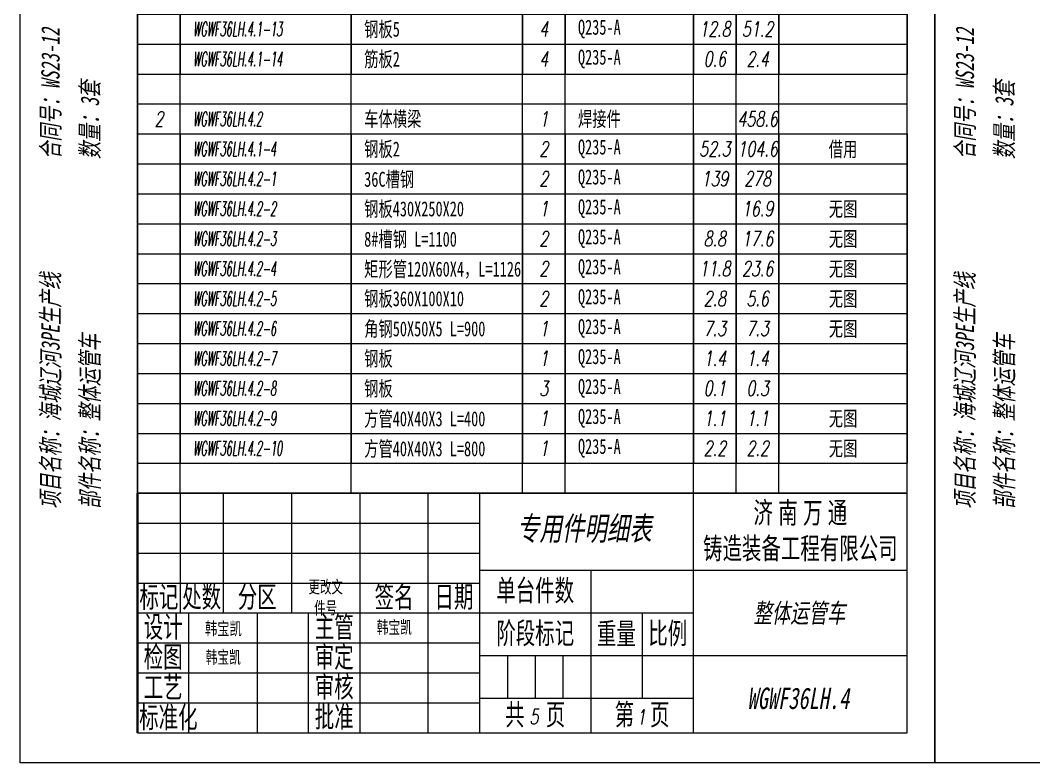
# Model space of a CAD drawing. Header units: millimetres. Extents: x 1029685 to 2160558, y -612394 to -232818.
# Drawn here: x 1029685 to 1033003, y -237051 to -234622 of the extents above; entities that cross this region are included whole.
import ezdxf
from ezdxf.enums import TextEntityAlignment as Align

# ---------------------------------------------------------------- set-up
doc = ezdxf.new("R2010")
doc.units = ezdxf.units.MM
doc.header["$LTSCALE"] = 5
doc.layers.add('$TD_AUDIT_GENERATED_(71C17)', color=7, linetype='Continuous', lineweight=40)
doc.layers.add('$TD_AUDIT_GENERATED_(71C18)', color=4, linetype='Continuous')
doc.layers.add('$TD_AUDIT_GENERATED_(71C19)', color=3, linetype='Continuous')
doc.styles.add('$TD_AUDIT_GENERATED_(68)', font='', dxfattribs={"width": 0.667})
doc.styles.add('$TD_AUDIT_GENERATED_(71C1D)', font='italic.shx', dxfattribs={"width": 0.7})
doc.styles.add('$TD_AUDIT_GENERATED_(71C1E)', font='', dxfattribs={"width": 0.7, "oblique": 10})
doc.styles.get('$TD_AUDIT_GENERATED_(68)').set_extended_font_data('FangSong_GB2312')
doc.styles.get('$TD_AUDIT_GENERATED_(71C1E)').set_extended_font_data('SimSun')

# ---------------------------------------------------------------- blocks, each defined once
blk = doc.blocks.new('$TD_AUDIT_GENERATED_(71B81)')
at = {"layer": '$TD_AUDIT_GENERATED_(71C17)'}
blk.add_line((-180, 56), (-180, 0), dxfattribs=at)
at = {"layer": '$TD_AUDIT_GENERATED_(71C18)'}
for p, q in [((0, 56), (-180, 56)), ((-170, 56), (-170, 28)), ((-160, 56), (-160, 28)), ((-144, 56), (-144, 28)), ((-128, 56), (-128, 0)), ((-112, 0), (-112, 56)), ((-100, 56), (-100, 0)), ((-50, 0), (-50, 56)), ((-180, 49), (-100, 49)), ((-180, 42), (-100, 42)), ((-100, 38), (0, 38)), ((-74, 38), (-74, 0)), ((-180, 35), (-100, 35)), ((-180, 28), (-50, 28)), ((-168, 0), (-168, 28)), ((-152, 28), (-152, 0)), ((-140, 0), (-140, 28)), ((-62, 28), (-62, 8)), ((-180, 21), (-100, 21)), ((0, 18), (-100, 18)), ((-93.5, 18), (-93.5, 8)), ((-87, 18), (-87, 8)), ((-80.5, 18), (-80.5, 8)), ((-180, 14), (-100, 14)), ((-50, 8), (-100, 8)), ((-50, 0), (-50, 9)), ((-180, 7), (-100, 7))]:
    blk.add_line(p, q, dxfattribs=at)
at = {"layer": '$TD_AUDIT_GENERATED_(71C18)', "attachment_point": 5, "style": '$TD_AUDIT_GENERATED_(68)'}
for s, insert, char_height, width in [('\\M+5BCC3{\\f\uffbfﾬￌﾣﾤ_GB2312|b0|i0|c134|p49; }\\M+5C4CF{\\f\uffbfﾬￌﾣﾤ_GB2312|b0|i0|c134|p49; }\\M+5CDF2{\\f\uffbfﾬￌﾣﾤ_GB2312|b0|i0|c134|p49; }\\M+5CDA8{\\f\uffbfﾬￌﾣﾤ_GB2312|b0|i0|c134|p49;\\P}\\M+5D6FD\\M+5D4EC\\M+5D7B0\\M+5B1B8\\M+5B9A4\\M+5B3CC\\M+5D3D0\\M+5CFDE\\M+5B9AB\\M+5CBBE', (-25, 47), 5, 50), ('{\\fSimSun|b0|i0|c134|p2;\\M+5B8FC\\M+5B8C4\\M+5CEC4\\M+5BCFE\\M+5BAC5}', (-136, 31.5), 2.9493, 10), ('{\\f\uffbfﾬￌﾣﾤ_GB2312|b0|i0|c134|p49;\\M+5B5A5\\M+5CCA8\\M+5BCFE\\M+5CAFD}', (-87, 33), 5, 26), ('{\\f\uffbfﾬￌﾣﾤ_GB2312|b0|i0|c134|p49;\\M+5B1EA\\M+5BCC7}', (-175, 31.5), 5, 10), ('{\\f\uffbfﾬￌﾣﾤ_GB2312|b0|i0|c134|p49;\\M+5B4A6\\M+5CAFD}', (-165, 31.5), 5, 10), ('{\\f\uffbfﾬￌﾣﾤ_GB2312|b0|i0|c134|p49;\\M+5B7D6\\M+5C7F8}', (-152, 31.5), 5, 10), ('{\\f\uffbfﾬￌﾣﾤ_GB2312|b0|i0|c134|p49;\\M+5C7A9\\M+5C3FB}', (-120, 31.5), 5, 10), ('{\\f\uffbfﾬￌﾣﾤ_GB2312|b0|i0|c134|p49;\\M+5C8D5\\M+5C6DA}', (-106, 31.5), 5, 10), ('{\\f\uffbfﾬￌﾣﾤ_GB2312|b0|i0|c134|p49;\\M+5C9E8\\M+5BCC6}', (-174, 24.5), 5, 10), ('{\\f\uffbfﾬￌﾣﾤ_GB2312|b0|i0|c134|p49;\\M+5D6F7\\M+5B9DC}', (-134, 24.5), 5, 10), ('{\\fSimSun|b0|i0|c134|p2;\\M+5BAAB\\M+5B1A6\\M+5BFAD}', (-119.94, 24.5), 3, 10), ('{\\f\uffbfﾬￌﾣﾤ_GB2312|b0|i0|c134|p49;\\M+5BDD7\\M+5B6CE\\M+5B1EA\\M+5BCC7}', (-87, 23), 5, 26), ('{\\f\uffbfﾬￌﾣﾤ_GB2312|b0|i0|c134|p49;\\M+5D6D8\\M+5C1BF}', (-68, 23), 5, 12), ('{\\f\uffbfﾬￌﾣﾤ_GB2312|b0|i0|c134|p49;\\M+5B1C8\\M+5C0FD}', (-56, 23), 5, 12), ('{\\f\uffbfﾬￌﾣﾤ_GB2312|b0|i0|c134|p49;\\M+5BCEC\\M+5CDBC}', (-174, 17.5), 5, 10), ('{\\fSimSun|b0|i0|c134|p2;\\M+5BAAB\\M+5B1A6\\M+5BFAD}', (-159.94, 17.5), 3, 10), ('{\\f\uffbfﾬￌﾣﾤ_GB2312|b0|i0|c134|p49;\\M+5C9F3\\M+5B6A8}', (-134, 17.5), 5, 10), ('{\\f\uffbfﾬￌﾣﾤ_GB2312|b0|i0|c134|p49;\\M+5B9A4\\M+5D2D5}', (-174, 10.5), 5, 16), ('{\\f\uffbfﾬￌﾣﾤ_GB2312|b0|i0|c134|p49;\\M+5C9F3\\M+5BACB}', (-134, 10.5), 5, 10), ('{\\f\uffbfﾬￌﾣﾤ_GB2312|b0|i0|c134|p49;\\M+5B9B2    \\M+5D2B3}', (-87, 4), 5, 26), ('{\\f\uffbfﾬￌﾣﾤ_GB2312|b0|i0|c134|p49;\\M+5B5DA   \\M+5D2B3}', (-62, 4), 5, 24), ('\\M+5B1EA\\M+5D7BC\\M+5BBAF', (-172.79, 3.35), 5, 16.875), ('{\\f\uffbfﾬￌﾣﾤ_GB2312|b0|i0|c134|p49;\\M+5C5FA\\M+5D7BC}', (-134, 3.5), 5, 10)]:
    blk.add_mtext(s, dxfattribs=dict(at, insert=insert, char_height=char_height, width=width))
at = {"layer": '$TD_AUDIT_GENERATED_(71C18)', "style": '$TD_AUDIT_GENERATED_(68)', "width": 0.667, "flags": 8}
blk.add_attdef('材料', (-93.31, 44.19), '', height=5, dxfattribs=at)
for tag, p in [('Q', (-75.49, 47.76)), ('M', (-62, 32.74)), ('名称', (-25.19, 28)), ('姓名', (-159.93, 24.36)), ('DATA', (-146.06, 24.09)), ('姓名', (-159.93, 17.36)), ('DATA', (-146.06, 17.09)), ('KG', (-68.19, 13.73)), ('Y', (-55.74, 13.18)), ('姓名', (-119.93, 10.36)), ('DATA', (-106.06, 10.09)), ('N', (-25.47, 8.06)), ('姓名', (-119.93, 3.36)), ('DATA', (-106.06, 3.09)), ('Z', (-87.28, 3.77)), ('X', (-62.27, 3.67))]:
    blk.add_attdef(tag, text='', height=5, dxfattribs=at).set_placement(p, align=Align.MIDDLE_CENTER)
blk = doc.blocks.new('$TD_AUDIT_GENERATED_(78FD5)')
for p, q in [((0, 7), (180, 7)), ((0, 0), (0, 7)), ((10, 0), (10, 7)), ((50, 0), (50, 7)), ((90, 0), (90, 7)), ((100, 0), (100, 7)), ((130, 0), (130, 7)), ((140, 0), (140, 7)), ((150, 0), (150, 7)), ((180, 0), (180, 7)), ((0, 0), (180, 0))]:
    blk.add_line(p, q)
at = {"width": 0.7, "flags": 8}
for tag, style, p in [('1', '$TD_AUDIT_GENERATED_(71C1D)', (5, 3.5)), ('4', '$TD_AUDIT_GENERATED_(71C1D)', (95, 3.5)), ('6', '$TD_AUDIT_GENERATED_(71C1D)', (135, 3.5)), ('7', '$TD_AUDIT_GENERATED_(71C1D)', (145, 3.5)), ('8', '$TD_AUDIT_GENERATED_(71C1E)', (165, 3.5))]:
    blk.add_attdef(tag, text='', height=3.5, dxfattribs=dict(at, style=style)).set_placement(p, align=Align.MIDDLE_CENTER)
at = {"color": 141, "flags": 8}
for tag, style, width, p in [('2', '$TD_AUDIT_GENERATED_(71C1D)', 0.6, (13, 3.5)), ('3', '$TD_AUDIT_GENERATED_(71C1E)', 0.7, (53, 3.5)), ('5', '$TD_AUDIT_GENERATED_(71C1D)', 0.7, (103, 3.5))]:
    blk.add_attdef(tag, text='', height=3.5, dxfattribs=dict(at, style=style, width=width)).set_placement(p, align=Align.MIDDLE_LEFT)

msp = doc.modelspace()

# ---------------------------------------------------------------- linework, layer by layer
at = {"layer": '$TD_AUDIT_GENERATED_(71C18)'}
for points in [[(1032678.9, -237051.4), (1029685.1, -237051.4), (1029685.1, -232817.8), (1032678.9, -232817.8)], [(1035672.6, -237051.4), (1032678.9, -237051.4), (1032678.9, -232817.8), (1035672.6, -232817.8)], [(1030069, -236953.4), (1032589, -236953.4), (1032589, -232935.4), (1030069, -232935.4), (1030069, -236953.4)]]:
    msp.add_lwpolyline(points, close=True, dxfattribs=at)

# ---------------------------------------------------------------- block references
at = {"layer": '$TD_AUDIT_GENERATED_(71C18)', "xscale": 14, "yscale": 14, "zscale": 14}
for p in [(1030069, -234699.4), (1030069, -234797.4), (1030069, -234895.4), (1030069, -234993.4), (1030069, -235091.4), (1030069, -235189.4), (1030069, -235287.4), (1030069, -235385.4), (1030069, -235483.4), (1030069, -235581.4), (1030069, -235679.4), (1030069, -235777.4), (1030069, -235875.4), (1030069, -235973.4), (1030069, -236071.4), (1030069, -236169.4)]:
    msp.add_blockref('$TD_AUDIT_GENERATED_(78FD5)', p, dxfattribs=at)
at = {"layer": '$TD_AUDIT_GENERATED_(71C18)'}
ref = msp.add_blockref('$TD_AUDIT_GENERATED_(78FD5)', (1030069, -234601.4), dxfattribs=dict(at, xscale=-14, yscale=14, zscale=14, rotation=180))
ref.add_attrib('2', 'WGWF36LH.4.1-13', dxfattribs={"layer": '0', "color": 141, "height": 46.667, "style": '$TD_AUDIT_GENERATED_(71C1D)', "width": 0.5, "flags": 8}).set_placement((1030251, -234650.4), align=Align.MIDDLE_LEFT)
ref.add_attrib('3', '钢板5', dxfattribs={"layer": '0', "color": 141, "height": 49, "style": '$TD_AUDIT_GENERATED_(71C1E)', "width": 0.7, "flags": 8}).set_placement((1030811, -234650.7), align=Align.MIDDLE_LEFT)
ref.add_attrib('4', '4', dxfattribs={"layer": '0', "height": 49, "style": '$TD_AUDIT_GENERATED_(71C1D)', "width": 0.7, "flags": 8}).set_placement((1031399, -234650.4), align=Align.MIDDLE_CENTER)
ref.add_attrib('5', 'Q235-A', dxfattribs={"layer": '0', "color": 141, "height": 49, "style": '$TD_AUDIT_GENERATED_(71C1E)', "width": 0.7, "flags": 8}).set_placement((1031511, -234644.2), align=Align.MIDDLE_LEFT)
ref.add_attrib('6', '12.8', dxfattribs={"layer": '0', "height": 49, "style": '$TD_AUDIT_GENERATED_(71C1D)', "width": 0.7, "flags": 8}).set_placement((1031959, -234650.4), align=Align.MIDDLE_CENTER)
ref.add_attrib('7', '51.2', dxfattribs={"layer": '0', "height": 49, "style": '$TD_AUDIT_GENERATED_(71C1D)', "width": 0.7, "flags": 8}).set_placement((1032099, -234650.4), align=Align.MIDDLE_CENTER)
ref = msp.add_blockref('$TD_AUDIT_GENERATED_(78FD5)', (1030069, -234699.4), dxfattribs=dict(at, xscale=-14, yscale=14, zscale=14, rotation=180))
ref.add_attrib('2', 'WGWF36LH.4.1-14', dxfattribs={"layer": '0', "color": 141, "height": 46.667, "style": '$TD_AUDIT_GENERATED_(71C1D)', "width": 0.5, "flags": 8}).set_placement((1030251, -234748.4), align=Align.MIDDLE_LEFT)
ref.add_attrib('3', '筋板2', dxfattribs={"layer": '0', "color": 141, "height": 49, "style": '$TD_AUDIT_GENERATED_(71C1E)', "width": 0.7, "flags": 8}).set_placement((1030811, -234748.7), align=Align.MIDDLE_LEFT)
ref.add_attrib('4', '4', dxfattribs={"layer": '0', "height": 49, "style": '$TD_AUDIT_GENERATED_(71C1D)', "width": 0.7, "flags": 8}).set_placement((1031399, -234748.4), align=Align.MIDDLE_CENTER)
ref.add_attrib('5', 'Q235-A', dxfattribs={"layer": '0', "color": 141, "height": 49, "style": '$TD_AUDIT_GENERATED_(71C1E)', "width": 0.7, "flags": 8}).set_placement((1031511, -234742.2), align=Align.MIDDLE_LEFT)
ref.add_attrib('6', '0.6', dxfattribs={"layer": '0', "height": 49, "style": '$TD_AUDIT_GENERATED_(71C1D)', "width": 0.7, "flags": 8}).set_placement((1031959, -234748.4), align=Align.MIDDLE_CENTER)
ref.add_attrib('7', '2.4', dxfattribs={"layer": '0', "height": 49, "style": '$TD_AUDIT_GENERATED_(71C1D)', "width": 0.7, "flags": 8}).set_placement((1032099, -234748.4), align=Align.MIDDLE_CENTER)
ref = msp.add_blockref('$TD_AUDIT_GENERATED_(78FD5)', (1030069, -234993.4), dxfattribs=dict(at, xscale=14.00000000000001, yscale=14.00000000000001, zscale=14.00000000000001))
ref.add_attrib('1', '2', dxfattribs={"layer": '0', "height": 49, "style": '$TD_AUDIT_GENERATED_(71C1D)', "width": 0.7, "flags": 8}).set_placement((1030139, -234944.4), align=Align.MIDDLE_CENTER)
ref.add_attrib('2', 'WGWF36LH.4.2', dxfattribs={"layer": '0', "color": 141, "height": 46.667, "style": '$TD_AUDIT_GENERATED_(71C1D)', "width": 0.5, "flags": 8}).set_placement((1030251, -234944.4), align=Align.MIDDLE_LEFT)
ref.add_attrib('3', '车体横梁', dxfattribs={"layer": '0', "color": 141, "height": 49, "style": '$TD_AUDIT_GENERATED_(71C1E)', "width": 0.7, "flags": 8}).set_placement((1030811, -234944.4), align=Align.MIDDLE_LEFT)
ref.add_attrib('4', '1', dxfattribs={"layer": '0', "height": 49, "style": '$TD_AUDIT_GENERATED_(71C1D)', "width": 0.7, "flags": 8}).set_placement((1031399, -234944.4), align=Align.MIDDLE_CENTER)
ref.add_attrib('5', '焊接件', dxfattribs={"layer": '0', "color": 141, "height": 49, "style": '$TD_AUDIT_GENERATED_(71C1E)', "width": 0.7, "flags": 8}).set_placement((1031511, -234944.4), align=Align.MIDDLE_LEFT)
ref.add_attrib('7', '458.6', dxfattribs={"layer": '0', "height": 49, "style": '$TD_AUDIT_GENERATED_(71C1D)', "width": 0.7, "flags": 8}).set_placement((1032099, -234944.4), align=Align.MIDDLE_CENTER)
ref = msp.add_blockref('$TD_AUDIT_GENERATED_(78FD5)', (1030069, -234993.4), dxfattribs=dict(at, xscale=-14, yscale=14, zscale=14, rotation=180))
ref.add_attrib('2', 'WGWF36LH.4.1-4', dxfattribs={"layer": '0', "color": 141, "height": 46.667, "rotation": 0, "style": '$TD_AUDIT_GENERATED_(71C1D)', "width": 0.5, "flags": 8}).set_placement((1030251, -235042.4), align=Align.MIDDLE_LEFT)
ref.add_attrib('3', '钢板2', dxfattribs={"layer": '0', "color": 141, "height": 49, "rotation": 0, "style": '$TD_AUDIT_GENERATED_(71C1E)', "width": 0.7, "flags": 8}).set_placement((1030811, -235042.7), align=Align.MIDDLE_LEFT)
ref.add_attrib('4', '2', dxfattribs={"layer": '0', "height": 49, "rotation": 0, "style": '$TD_AUDIT_GENERATED_(71C1D)', "width": 0.7, "flags": 8}).set_placement((1031399, -235042.4), align=Align.MIDDLE_CENTER)
ref.add_attrib('5', 'Q235-A', dxfattribs={"layer": '0', "color": 141, "height": 49, "rotation": 0, "style": '$TD_AUDIT_GENERATED_(71C1E)', "width": 0.7, "flags": 8}).set_placement((1031511, -235036.2), align=Align.MIDDLE_LEFT)
ref.add_attrib('6', '52.3', dxfattribs={"layer": '0', "height": 49, "rotation": 0, "style": '$TD_AUDIT_GENERATED_(71C1D)', "width": 0.7, "flags": 8}).set_placement((1031959, -235042.4), align=Align.MIDDLE_CENTER)
ref.add_attrib('7', '104.6', dxfattribs={"layer": '0', "height": 49, "rotation": 0, "style": '$TD_AUDIT_GENERATED_(71C1D)', "width": 0.7, "flags": 8}).set_placement((1032099, -235042.4), align=Align.MIDDLE_CENTER)
ref.add_attrib('8', '借用', dxfattribs={"layer": '0', "height": 49, "rotation": 0, "style": '$TD_AUDIT_GENERATED_(71C1E)', "width": 0.7, "flags": 8}).set_placement((1032379, -235043.3), align=Align.MIDDLE_CENTER)
ref = msp.add_blockref('$TD_AUDIT_GENERATED_(78FD5)', (1030069, -235091.4), dxfattribs=dict(at, xscale=-14, yscale=14, zscale=14, rotation=180))
ref.add_attrib('2', 'WGWF36LH.4.2-1', dxfattribs={"layer": '0', "color": 141, "height": 46.667, "rotation": 0, "style": '$TD_AUDIT_GENERATED_(71C1D)', "width": 0.5, "flags": 8}).set_placement((1030251, -235140.4), align=Align.MIDDLE_LEFT)
ref.add_attrib('3', '36C槽钢', dxfattribs={"layer": '0', "color": 141, "height": 49, "rotation": 0, "style": '$TD_AUDIT_GENERATED_(71C1E)', "width": 0.7, "flags": 8}).set_placement((1030811, -235141.8), align=Align.MIDDLE_LEFT)
ref.add_attrib('4', '2', dxfattribs={"layer": '0', "height": 49, "rotation": 0, "style": '$TD_AUDIT_GENERATED_(71C1D)', "width": 0.7, "flags": 8}).set_placement((1031399, -235140.4), align=Align.MIDDLE_CENTER)
ref.add_attrib('5', 'Q235-A', dxfattribs={"layer": '0', "color": 141, "height": 49, "rotation": 0, "style": '$TD_AUDIT_GENERATED_(71C1E)', "width": 0.7, "flags": 8}).set_placement((1031511, -235134.2), align=Align.MIDDLE_LEFT)
ref.add_attrib('6', '139', dxfattribs={"layer": '0', "height": 49, "rotation": 0, "style": '$TD_AUDIT_GENERATED_(71C1D)', "width": 0.7, "flags": 8}).set_placement((1031959, -235140.4), align=Align.MIDDLE_CENTER)
ref.add_attrib('7', '278', dxfattribs={"layer": '0', "height": 49, "rotation": 0, "style": '$TD_AUDIT_GENERATED_(71C1D)', "width": 0.7, "flags": 8}).set_placement((1032099, -235140.4), align=Align.MIDDLE_CENTER)
ref = msp.add_blockref('$TD_AUDIT_GENERATED_(78FD5)', (1030069, -235189.4), dxfattribs=dict(at, xscale=-14, yscale=14, zscale=14, rotation=180))
ref.add_attrib('2', 'WGWF36LH.4.2-2', dxfattribs={"layer": '0', "color": 141, "height": 46.667, "rotation": 0, "style": '$TD_AUDIT_GENERATED_(71C1D)', "width": 0.5, "flags": 8}).set_placement((1030251, -235238.4), align=Align.MIDDLE_LEFT)
ref.add_attrib('3', '钢板430X250X20', dxfattribs={"layer": '0', "color": 141, "height": 49, "rotation": 0, "style": '$TD_AUDIT_GENERATED_(71C1E)', "width": 0.7, "flags": 8}).set_placement((1030811, -235238.7), align=Align.MIDDLE_LEFT)
ref.add_attrib('4', '1', dxfattribs={"layer": '0', "height": 49, "rotation": 0, "style": '$TD_AUDIT_GENERATED_(71C1D)', "width": 0.7, "flags": 8}).set_placement((1031399, -235238.4), align=Align.MIDDLE_CENTER)
ref.add_attrib('5', 'Q235-A', dxfattribs={"layer": '0', "color": 141, "height": 49, "rotation": 0, "style": '$TD_AUDIT_GENERATED_(71C1E)', "width": 0.7, "flags": 8}).set_placement((1031511, -235232.2), align=Align.MIDDLE_LEFT)
ref.add_attrib('7', '16.9', dxfattribs={"layer": '0', "height": 49, "rotation": 0, "style": '$TD_AUDIT_GENERATED_(71C1D)', "width": 0.7, "flags": 8}).set_placement((1032099, -235238.4), align=Align.MIDDLE_CENTER)
ref.add_attrib('8', '无图', dxfattribs={"layer": '0', "height": 49, "rotation": 0, "style": '$TD_AUDIT_GENERATED_(71C1E)', "width": 0.7, "flags": 8}).set_placement((1032379, -235239), align=Align.MIDDLE_CENTER)
ref = msp.add_blockref('$TD_AUDIT_GENERATED_(78FD5)', (1030069, -235287.4), dxfattribs=dict(at, xscale=-14, yscale=14, zscale=14, rotation=180))
ref.add_attrib('2', 'WGWF36LH.4.2-3', dxfattribs={"layer": '0', "color": 141, "height": 46.667, "rotation": 0, "style": '$TD_AUDIT_GENERATED_(71C1D)', "width": 0.5, "flags": 8}).set_placement((1030251, -235336.4), align=Align.MIDDLE_LEFT)
ref.add_attrib('3', '8#槽钢 L=1100', dxfattribs={"layer": '0', "color": 141, "height": 49, "rotation": 0, "style": '$TD_AUDIT_GENERATED_(71C1E)', "width": 0.7, "flags": 8}).set_placement((1030811, -235337.8), align=Align.MIDDLE_LEFT)
ref.add_attrib('4', '2', dxfattribs={"layer": '0', "height": 49, "rotation": 0, "style": '$TD_AUDIT_GENERATED_(71C1D)', "width": 0.7, "flags": 8}).set_placement((1031399, -235336.4), align=Align.MIDDLE_CENTER)
ref.add_attrib('5', 'Q235-A', dxfattribs={"layer": '0', "color": 141, "height": 49, "rotation": 0, "style": '$TD_AUDIT_GENERATED_(71C1E)', "width": 0.7, "flags": 8}).set_placement((1031511, -235330.2), align=Align.MIDDLE_LEFT)
ref.add_attrib('6', '8.8', dxfattribs={"layer": '0', "height": 49, "rotation": 0, "style": '$TD_AUDIT_GENERATED_(71C1D)', "width": 0.7, "flags": 8}).set_placement((1031959, -235336.4), align=Align.MIDDLE_CENTER)
ref.add_attrib('7', '17.6', dxfattribs={"layer": '0', "height": 49, "rotation": 0, "style": '$TD_AUDIT_GENERATED_(71C1D)', "width": 0.7, "flags": 8}).set_placement((1032099, -235336.4), align=Align.MIDDLE_CENTER)
ref.add_attrib('8', '无图', dxfattribs={"layer": '0', "height": 49, "rotation": 0, "style": '$TD_AUDIT_GENERATED_(71C1E)', "width": 0.7, "flags": 8}).set_placement((1032379, -235337), align=Align.MIDDLE_CENTER)
ref = msp.add_blockref('$TD_AUDIT_GENERATED_(78FD5)', (1030069, -235385.4), dxfattribs=dict(at, xscale=-14, yscale=14, zscale=14, rotation=180))
ref.add_attrib('2', 'WGWF36LH.4.2-4', dxfattribs={"layer": '0', "color": 141, "height": 46.667, "rotation": 0, "style": '$TD_AUDIT_GENERATED_(71C1D)', "width": 0.5, "flags": 8}).set_placement((1030251, -235434.4), align=Align.MIDDLE_LEFT)
ref.add_attrib('3', '矩形管120X60X4，L=1126', dxfattribs={"layer": '0', "color": 141, "height": 49, "rotation": 0, "style": '$TD_AUDIT_GENERATED_(71C1E)', "width": 0.7, "flags": 8}).set_placement((1030811, -235435.8), align=Align.MIDDLE_LEFT)
ref.add_attrib('4', '2', dxfattribs={"layer": '0', "height": 49, "rotation": 0, "style": '$TD_AUDIT_GENERATED_(71C1D)', "width": 0.7, "flags": 8}).set_placement((1031399, -235434.4), align=Align.MIDDLE_CENTER)
ref.add_attrib('5', 'Q235-A', dxfattribs={"layer": '0', "color": 141, "height": 49, "rotation": 0, "style": '$TD_AUDIT_GENERATED_(71C1E)', "width": 0.7, "flags": 8}).set_placement((1031511, -235428.2), align=Align.MIDDLE_LEFT)
ref.add_attrib('6', '11.8', dxfattribs={"layer": '0', "height": 49, "rotation": 0, "style": '$TD_AUDIT_GENERATED_(71C1D)', "width": 0.7, "flags": 8}).set_placement((1031959, -235434.4), align=Align.MIDDLE_CENTER)
ref.add_attrib('7', '23.6', dxfattribs={"layer": '0', "height": 49, "rotation": 0, "style": '$TD_AUDIT_GENERATED_(71C1D)', "width": 0.7, "flags": 8}).set_placement((1032099, -235434.4), align=Align.MIDDLE_CENTER)
ref.add_attrib('8', '无图', dxfattribs={"layer": '0', "height": 49, "rotation": 0, "style": '$TD_AUDIT_GENERATED_(71C1E)', "width": 0.7, "flags": 8}).set_placement((1032379, -235435), align=Align.MIDDLE_CENTER)
ref = msp.add_blockref('$TD_AUDIT_GENERATED_(78FD5)', (1030069, -235483.4), dxfattribs=dict(at, xscale=-14, yscale=14, zscale=14, rotation=180))
ref.add_attrib('2', 'WGWF36LH.4.2-5', dxfattribs={"layer": '0', "color": 141, "height": 46.667, "rotation": 0, "style": '$TD_AUDIT_GENERATED_(71C1D)', "width": 0.5, "flags": 8}).set_placement((1030251, -235532.4), align=Align.MIDDLE_LEFT)
ref.add_attrib('3', '钢板360X100X10', dxfattribs={"layer": '0', "color": 141, "height": 49, "rotation": 0, "style": '$TD_AUDIT_GENERATED_(71C1E)', "width": 0.7, "flags": 8}).set_placement((1030811, -235532.7), align=Align.MIDDLE_LEFT)
ref.add_attrib('4', '2', dxfattribs={"layer": '0', "height": 49, "rotation": 0, "style": '$TD_AUDIT_GENERATED_(71C1D)', "width": 0.7, "flags": 8}).set_placement((1031399, -235532.4), align=Align.MIDDLE_CENTER)
ref.add_attrib('5', 'Q235-A', dxfattribs={"layer": '0', "color": 141, "height": 49, "rotation": 0, "style": '$TD_AUDIT_GENERATED_(71C1E)', "width": 0.7, "flags": 8}).set_placement((1031511, -235526.2), align=Align.MIDDLE_LEFT)
ref.add_attrib('6', '2.8', dxfattribs={"layer": '0', "height": 49, "rotation": 0, "style": '$TD_AUDIT_GENERATED_(71C1D)', "width": 0.7, "flags": 8}).set_placement((1031959, -235532.4), align=Align.MIDDLE_CENTER)
ref.add_attrib('7', '5.6', dxfattribs={"layer": '0', "height": 49, "rotation": 0, "style": '$TD_AUDIT_GENERATED_(71C1D)', "width": 0.7, "flags": 8}).set_placement((1032099, -235532.4), align=Align.MIDDLE_CENTER)
ref.add_attrib('8', '无图', dxfattribs={"layer": '0', "height": 49, "rotation": 0, "style": '$TD_AUDIT_GENERATED_(71C1E)', "width": 0.7, "flags": 8}).set_placement((1032379, -235533), align=Align.MIDDLE_CENTER)
ref = msp.add_blockref('$TD_AUDIT_GENERATED_(78FD5)', (1030069, -235581.4), dxfattribs=dict(at, xscale=-14, yscale=14, zscale=14, rotation=180))
ref.add_attrib('2', 'WGWF36LH.4.2-6', dxfattribs={"layer": '0', "color": 141, "height": 46.667, "rotation": 0, "style": '$TD_AUDIT_GENERATED_(71C1D)', "width": 0.5, "flags": 8}).set_placement((1030251, -235630.4), align=Align.MIDDLE_LEFT)
ref.add_attrib('3', '角钢50X50X5 L=900', dxfattribs={"layer": '0', "color": 141, "height": 49, "rotation": 0, "style": '$TD_AUDIT_GENERATED_(71C1E)', "width": 0.7, "flags": 8}).set_placement((1030811, -235631.3), align=Align.MIDDLE_LEFT)
ref.add_attrib('4', '1', dxfattribs={"layer": '0', "height": 49, "rotation": 0, "style": '$TD_AUDIT_GENERATED_(71C1D)', "width": 0.7, "flags": 8}).set_placement((1031399, -235630.4), align=Align.MIDDLE_CENTER)
ref.add_attrib('5', 'Q235-A', dxfattribs={"layer": '0', "color": 141, "height": 49, "rotation": 0, "style": '$TD_AUDIT_GENERATED_(71C1E)', "width": 0.7, "flags": 8}).set_placement((1031511, -235624.2), align=Align.MIDDLE_LEFT)
ref.add_attrib('6', '7.3', dxfattribs={"layer": '0', "height": 49, "rotation": 0, "style": '$TD_AUDIT_GENERATED_(71C1D)', "width": 0.7, "flags": 8}).set_placement((1031959, -235630.4), align=Align.MIDDLE_CENTER)
ref.add_attrib('7', '7.3', dxfattribs={"layer": '0', "height": 49, "rotation": 0, "style": '$TD_AUDIT_GENERATED_(71C1D)', "width": 0.7, "flags": 8}).set_placement((1032099, -235630.4), align=Align.MIDDLE_CENTER)
ref.add_attrib('8', '无图', dxfattribs={"layer": '0', "height": 49, "rotation": 0, "style": '$TD_AUDIT_GENERATED_(71C1E)', "width": 0.7, "flags": 8}).set_placement((1032379, -235631), align=Align.MIDDLE_CENTER)
ref = msp.add_blockref('$TD_AUDIT_GENERATED_(78FD5)', (1030069, -235679.4), dxfattribs=dict(at, xscale=-14, yscale=14, zscale=14, rotation=180))
ref.add_attrib('2', 'WGWF36LH.4.2-7', dxfattribs={"layer": '0', "color": 141, "height": 46.667, "rotation": 0, "style": '$TD_AUDIT_GENERATED_(71C1D)', "width": 0.5, "flags": 8}).set_placement((1030251, -235728.4), align=Align.MIDDLE_LEFT)
ref.add_attrib('3', '钢板', dxfattribs={"layer": '0', "color": 141, "height": 49, "rotation": 0, "style": '$TD_AUDIT_GENERATED_(71C1E)', "width": 0.7, "flags": 8}).set_placement((1030811, -235728.7), align=Align.MIDDLE_LEFT)
ref.add_attrib('4', '1', dxfattribs={"layer": '0', "height": 49, "rotation": 0, "style": '$TD_AUDIT_GENERATED_(71C1D)', "width": 0.7, "flags": 8}).set_placement((1031399, -235728.4), align=Align.MIDDLE_CENTER)
ref.add_attrib('5', 'Q235-A', dxfattribs={"layer": '0', "color": 141, "height": 49, "rotation": 0, "style": '$TD_AUDIT_GENERATED_(71C1E)', "width": 0.7, "flags": 8}).set_placement((1031511, -235722.2), align=Align.MIDDLE_LEFT)
ref.add_attrib('6', '1.4', dxfattribs={"layer": '0', "height": 49, "rotation": 0, "style": '$TD_AUDIT_GENERATED_(71C1D)', "width": 0.7, "flags": 8}).set_placement((1031959, -235728.4), align=Align.MIDDLE_CENTER)
ref.add_attrib('7', '1.4', dxfattribs={"layer": '0', "height": 49, "rotation": 0, "style": '$TD_AUDIT_GENERATED_(71C1D)', "width": 0.7, "flags": 8}).set_placement((1032099, -235728.4), align=Align.MIDDLE_CENTER)
ref = msp.add_blockref('$TD_AUDIT_GENERATED_(78FD5)', (1030069, -235777.4), dxfattribs=dict(at, xscale=-14, yscale=14, zscale=14, rotation=180))
ref.add_attrib('2', 'WGWF36LH.4.2-8', dxfattribs={"layer": '0', "color": 141, "height": 46.667, "rotation": 0, "style": '$TD_AUDIT_GENERATED_(71C1D)', "width": 0.5, "flags": 8}).set_placement((1030251, -235826.4), align=Align.MIDDLE_LEFT)
ref.add_attrib('3', '钢板', dxfattribs={"layer": '0', "color": 141, "height": 49, "rotation": 0, "style": '$TD_AUDIT_GENERATED_(71C1E)', "width": 0.7, "flags": 8}).set_placement((1030811, -235826.7), align=Align.MIDDLE_LEFT)
ref.add_attrib('4', '3', dxfattribs={"layer": '0', "height": 49, "rotation": 0, "style": '$TD_AUDIT_GENERATED_(71C1D)', "width": 0.7, "flags": 8}).set_placement((1031399, -235826.4), align=Align.MIDDLE_CENTER)
ref.add_attrib('5', 'Q235-A', dxfattribs={"layer": '0', "color": 141, "height": 49, "rotation": 0, "style": '$TD_AUDIT_GENERATED_(71C1E)', "width": 0.7, "flags": 8}).set_placement((1031511, -235820.2), align=Align.MIDDLE_LEFT)
ref.add_attrib('6', '0.1', dxfattribs={"layer": '0', "height": 49, "rotation": 0, "style": '$TD_AUDIT_GENERATED_(71C1D)', "width": 0.7, "flags": 8}).set_placement((1031959, -235826.4), align=Align.MIDDLE_CENTER)
ref.add_attrib('7', '0.3', dxfattribs={"layer": '0', "height": 49, "rotation": 0, "style": '$TD_AUDIT_GENERATED_(71C1D)', "width": 0.7, "flags": 8}).set_placement((1032099, -235826.4), align=Align.MIDDLE_CENTER)
ref = msp.add_blockref('$TD_AUDIT_GENERATED_(78FD5)', (1030069, -235875.4), dxfattribs=dict(at, xscale=-14, yscale=14, zscale=14, rotation=180))
ref.add_attrib('2', 'WGWF36LH.4.2-9', dxfattribs={"layer": '0', "color": 141, "height": 46.667, "rotation": 0, "style": '$TD_AUDIT_GENERATED_(71C1D)', "width": 0.5, "flags": 8}).set_placement((1030251, -235924.4), align=Align.MIDDLE_LEFT)
ref.add_attrib('3', '方管40X40X3 L=400', dxfattribs={"layer": '0', "color": 141, "height": 49, "rotation": 0, "style": '$TD_AUDIT_GENERATED_(71C1E)', "width": 0.7, "flags": 8}).set_placement((1030811, -235925.8), align=Align.MIDDLE_LEFT)
ref.add_attrib('4', '1', dxfattribs={"layer": '0', "height": 49, "rotation": 0, "style": '$TD_AUDIT_GENERATED_(71C1D)', "width": 0.7, "flags": 8}).set_placement((1031399, -235924.4), align=Align.MIDDLE_CENTER)
ref.add_attrib('5', 'Q235-A', dxfattribs={"layer": '0', "color": 141, "height": 49, "rotation": 0, "style": '$TD_AUDIT_GENERATED_(71C1E)', "width": 0.7, "flags": 8}).set_placement((1031511, -235918.2), align=Align.MIDDLE_LEFT)
ref.add_attrib('6', '1.1', dxfattribs={"layer": '0', "height": 49, "rotation": 0, "style": '$TD_AUDIT_GENERATED_(71C1D)', "width": 0.7, "flags": 8}).set_placement((1031959, -235924.4), align=Align.MIDDLE_CENTER)
ref.add_attrib('7', '1.1', dxfattribs={"layer": '0', "height": 49, "rotation": 0, "style": '$TD_AUDIT_GENERATED_(71C1D)', "width": 0.7, "flags": 8}).set_placement((1032099, -235924.4), align=Align.MIDDLE_CENTER)
ref.add_attrib('8', '无图', dxfattribs={"layer": '0', "height": 49, "rotation": 0, "style": '$TD_AUDIT_GENERATED_(71C1E)', "width": 0.7, "flags": 8}).set_placement((1032379, -235925), align=Align.MIDDLE_CENTER)
ref = msp.add_blockref('$TD_AUDIT_GENERATED_(78FD5)', (1030069, -235973.4), dxfattribs=dict(at, xscale=-14, yscale=14, zscale=14, rotation=180))
ref.add_attrib('2', 'WGWF36LH.4.2-10', dxfattribs={"layer": '0', "color": 141, "height": 46.667, "rotation": 0, "style": '$TD_AUDIT_GENERATED_(71C1D)', "width": 0.5, "flags": 8}).set_placement((1030251, -236022.4), align=Align.MIDDLE_LEFT)
ref.add_attrib('3', '方管40X40X3 L=800', dxfattribs={"layer": '0', "color": 141, "height": 49, "rotation": 0, "style": '$TD_AUDIT_GENERATED_(71C1E)', "width": 0.7, "flags": 8}).set_placement((1030811, -236023.8), align=Align.MIDDLE_LEFT)
ref.add_attrib('4', '1', dxfattribs={"layer": '0', "height": 49, "rotation": 0, "style": '$TD_AUDIT_GENERATED_(71C1D)', "width": 0.7, "flags": 8}).set_placement((1031399, -236022.4), align=Align.MIDDLE_CENTER)
ref.add_attrib('5', 'Q235-A', dxfattribs={"layer": '0', "color": 141, "height": 49, "rotation": 0, "style": '$TD_AUDIT_GENERATED_(71C1E)', "width": 0.7, "flags": 8}).set_placement((1031511, -236016.2), align=Align.MIDDLE_LEFT)
ref.add_attrib('6', '2.2', dxfattribs={"layer": '0', "height": 49, "rotation": 0, "style": '$TD_AUDIT_GENERATED_(71C1D)', "width": 0.7, "flags": 8}).set_placement((1031959, -236022.4), align=Align.MIDDLE_CENTER)
ref.add_attrib('7', '2.2', dxfattribs={"layer": '0', "height": 49, "rotation": 0, "style": '$TD_AUDIT_GENERATED_(71C1D)', "width": 0.7, "flags": 8}).set_placement((1032099, -236022.4), align=Align.MIDDLE_CENTER)
ref.add_attrib('8', '无图', dxfattribs={"layer": '0', "height": 49, "rotation": 0, "style": '$TD_AUDIT_GENERATED_(71C1E)', "width": 0.7, "flags": 8}).set_placement((1032379, -236023), align=Align.MIDDLE_CENTER)
at = {"layer": '$TD_AUDIT_GENERATED_(71C19)'}
ref = msp.add_blockref('$TD_AUDIT_GENERATED_(71B81)', (1032589, -236953.4), dxfattribs=dict(at, xscale=14, yscale=14, zscale=14))
ref.add_attrib('名称', '整体运管车', dxfattribs={"layer": '$TD_AUDIT_GENERATED_(71C18)', "height": 63, "style": '$TD_AUDIT_GENERATED_(71C1E)', "oblique": 10, "width": 0.7, "flags": 8}).set_placement((1032236.3, -236561.4), align=Align.MIDDLE_CENTER)
ref.add_attrib('N', 'WGWF36LH.4', dxfattribs={"layer": '$TD_AUDIT_GENERATED_(71C18)', "height": 70, "style": '$TD_AUDIT_GENERATED_(71C1E)', "oblique": 10, "width": 0.7, "flags": 8}).set_placement((1032232.4, -236840.6), align=Align.MIDDLE_CENTER)
ref.add_attrib('Q', '专用件明细表', dxfattribs={"layer": '$TD_AUDIT_GENERATED_(71C18)', "height": 77, "style": '$TD_AUDIT_GENERATED_(71C1E)', "oblique": 10, "width": 0.7, "flags": 8}).set_placement((1031532.1, -236284.8), align=Align.MIDDLE_CENTER)
ref.add_attrib('Z', '5', dxfattribs={"layer": '$TD_AUDIT_GENERATED_(71C18)', "height": 49, "style": '$TD_AUDIT_GENERATED_(71C1D)', "width": 0.7, "flags": 8}).set_placement((1031367.1, -236900.7), align=Align.MIDDLE_CENTER)
ref.add_attrib('X', '1', dxfattribs={"layer": '$TD_AUDIT_GENERATED_(71C18)', "height": 49, "style": '$TD_AUDIT_GENERATED_(71C1D)', "width": 0.7, "flags": 8}).set_placement((1031717.2, -236902), align=Align.MIDDLE_CENTER)
ref.add_attrib('姓名', '韩宝凯', dxfattribs={"layer": '$TD_AUDIT_GENERATED_(71C18)', "height": 42, "style": '$TD_AUDIT_GENERATED_(71C1E)', "oblique": 0.1745, "width": 0.7, "flags": 8}).set_placement((1030350, -236612.4), align=Align.MIDDLE_CENTER)

# ---------------------------------------------------------------- texts
at = {"layer": '$TD_AUDIT_GENERATED_(71C19)', "char_height": 89.0389, "width": 3739.89, "attachment_point": 1, "rotation": 90, "style": '$TD_AUDIT_GENERATED_(71C1E)'}
for insert in [(1029753.9, -236220.2), (1032747.7, -236220.2)]:
    msp.add_mtext('{\\H0.6739x;\\M+5CFEE\\M+5C4BF\\M+5C3FB\\M+5B3C6\\M+5A3BA\\M+5BAA3\\M+5B3C7\\M+5C1C9\\M+5BAD33PE\\M+5C9FA\\M+5B2FA\\M+5CFDF             \\M+5BACF\\M+5CDAC\\M+5BAC5\\M+5A3BAWS23-12\\P\\M+5B2BF\\M+5BCFE\\M+5C3FB\\M+5B3C6\\M+5A3BA\\M+5D5FB\\M+5CCE5\\M+5D4CB\\M+5B9DC\\M+5B3B5                    \\M+5CAFD\\M+5C1BF\\M+5A3BA3\\M+5CCD7    }\\M+5A1A1\\M+5A1A1\\M+5A1A1', dxfattribs=dict(at, insert=insert))

doc.saveas('drawing.dxf')
